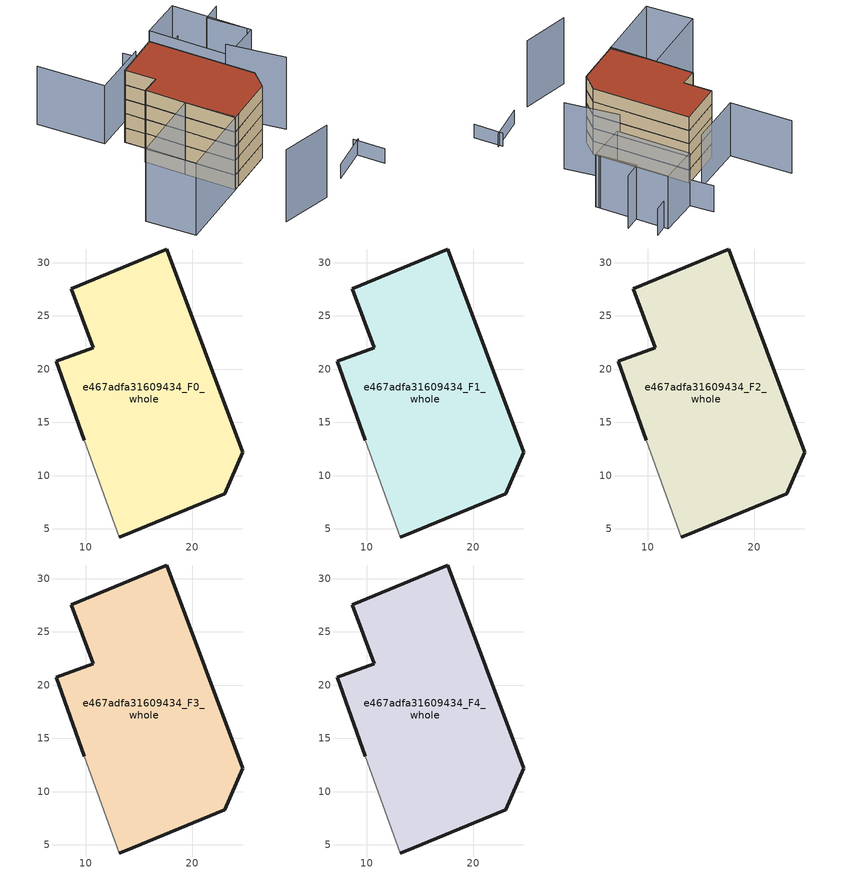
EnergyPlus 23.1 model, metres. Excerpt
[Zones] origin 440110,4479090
e467adfa31609434_F0_whole
 floor ground (EU_floor_Construction): 23.04,8.28 24.75,12.2 17.63,31.27 8.64,27.56 10.72,21.99 7.23,20.72 9.86,13.34 13.17,4.24 14.44,4.75 z0
 wall outside (EU_wall_Construction): 9.86,13.34 7.23,20.72 10.72,21.99 8.64,27.56 17.63,31.27 24.75,12.2 23.04,8.28 14.44,4.75 13.17,4.24 z0:3
 wall adiabatic (EU_wall_Construction): 13.17,4.24 9.86,13.34 z0:3
e467adfa31609434_F1_whole
 floor to e467adfa31609434_F0_whole (EU_floor_Construction): 23.04,8.28 24.75,12.2 17.63,31.27 8.64,27.56 10.72,21.99 7.23,20.72 9.86,13.34 13.17,4.24 14.44,4.75 z3
 wall outside (EU_wall_Construction): 9.86,13.34 7.23,20.72 10.72,21.99 8.64,27.56 17.63,31.27 24.75,12.2 23.04,8.28 14.44,4.75 13.17,4.24 z3:6
 wall adiabatic (EU_wall_Construction): 13.17,4.24 9.86,13.34 z3:6
e467adfa31609434_F2_whole
 floor to e467adfa31609434_F1_whole (EU_floor_Construction): 23.04,8.28 24.75,12.2 17.63,31.27 8.64,27.56 10.72,21.99 7.23,20.72 9.86,13.34 13.17,4.24 14.44,4.75 z6
 wall outside (EU_wall_Construction): 9.86,13.34 7.23,20.72 10.72,21.99 8.64,27.56 17.63,31.27 24.75,12.2 23.04,8.28 14.44,4.75 13.17,4.24 z6:9
 wall adiabatic (EU_wall_Construction): 13.17,4.24 9.86,13.34 z6:9
e467adfa31609434_F3_whole
 floor to e467adfa31609434_F2_whole (EU_floor_Construction): 23.04,8.28 24.75,12.2 17.63,31.27 8.64,27.56 10.72,21.99 7.23,20.72 9.86,13.34 13.17,4.24 14.44,4.75 z9
 wall outside (EU_wall_Construction): 9.86,13.34 7.23,20.72 10.72,21.99 8.64,27.56 17.63,31.27 24.75,12.2 23.04,8.28 14.44,4.75 13.17,4.24 z9:12
 wall adiabatic (EU_wall_Construction): 13.17,4.24 9.86,13.34 z9:12
e467adfa31609434_F4_whole
 floor to e467adfa31609434_F3_whole (EU_floor_Construction): 23.04,8.28 24.75,12.2 17.63,31.27 8.64,27.56 10.72,21.99 7.23,20.72 9.86,13.34 13.17,4.24 14.44,4.75 z12
 wall outside (EU_wall_Construction): 9.86,13.34 7.23,20.72 10.72,21.99 8.64,27.56 17.63,31.27 24.75,12.2 23.04,8.28 14.44,4.75 13.17,4.24 z12:15
 wall adiabatic (EU_wall_Construction): 13.17,4.24 9.86,13.34 z12:15
 roof outside (EU_roof_Construction): 17.63,31.27 24.75,12.2 23.04,8.28 14.44,4.75 13.17,4.24 9.86,13.34 7.23,20.72 10.72,21.99 8.64,27.56 z15
shading: 13.26,-8.88 23.42,-7.87 / 31.93,12.08 26.78,21.9 / -4.56,7.41 9.86,13.34 / 9.86,13.34 13.53,4.39 / 13.53,4.39 -0.88,-1.53 / -0.88,-1.53 -4.56,7.41 z0:15; 28.97,-5.31 36.35,-1.59 / 37.64,-6.89 35.56,-1.16 z0:3; 35.66,26.06 32.62,33.3 / 32.62,33.3 36.06,34.74 / 16.78,33.82 5.82,29.55 / 5.82,29.55 1.1,41.66 / 30.57,39.84 35.88,25.43 / 35.88,25.43 27.87,22.47 / 27.87,22.47 22.55,36.88 / 22.55,36.88 30.57,39.84 z0:12; 33.44,40.05 23.19,35.44 / 23.19,35.44 20.53,41.35 z0:6
[Building]
EU S2 Campaign: North Axis=0; Terrain=City; Solar Distribution=FullExterior
[Site:Location]
Madrid: Latitude=40.5; Longitude=-3.5; Time Zone=1; Elevation=609
[SizingPeriod:WeatherFileDays]
AnnualSizingPeriod: Begin Month=1; Begin Day of Month=1; End Month=12; End Day of Month=31; Day of Week for Start Day=Monday; Use Weather File Daylight Saving Period=No; Use Weather File Rain and Snow Indicators=No
[MATERIAL]
EU_InternalMass_Material: Roughness=MediumRough; Thickness=0.1; Conductivity=1; Density=1800; Specific Heat=900; Thermal Absorptance=0.9; Solar Absorptance=0.7; Visible Absorptance=0.7
[MATERIAL:NOMASS] Roughness=MediumRough; Thermal Absorptance=0.9; Solar Absorptance=0.7; Visible Absorptance=0.7
Name | Thermal Resistance
EU_wall_NoMass | 0.609216
EU_roof_NoMass | 0.513268
EU_floor_NoMass | 0.568163
[CONSTRUCTION]
EU_wall_Construction: EU_wall_NoMass
EU_roof_Construction: EU_roof_NoMass
EU_floor_Construction: EU_floor_NoMass
EU_InternalMass_Construction: EU_InternalMass_Material
[ZONE] Type=1; Multiplier=1; Ceiling Height=autocalculate; Volume=866.831; Floor Area=autocalculate; Part of Total Floor Area=Yes
e467adfa31609434_F0_whole; e467adfa31609434_F1_whole; e467adfa31609434_F2_whole; e467adfa31609434_F3_whole; e467adfa31609434_F4_whole
[INTERNALMASS] Construction=EU_InternalMass_Construction; Surface Area=288.947
Name | Zone or ZoneList
e467adfa31609434_F0_whole_EU_InternalMass | e467adfa31609434_F0_whole
e467adfa31609434_F1_whole_EU_InternalMass | e467adfa31609434_F1_whole
e467adfa31609434_F2_whole_EU_InternalMass | e467adfa31609434_F2_whole
e467adfa31609434_F3_whole_EU_InternalMass | e467adfa31609434_F3_whole
e467adfa31609434_F4_whole_EU_InternalMass | e467adfa31609434_F4_whole
[OTHEREQUIPMENT] Fuel Type=Electricity; Design Level Calculation Method=Watts/Area; Power per Zone Floor Area=1; Fraction Latent=0; Fraction Radiant=0; Fraction Lost=0; Carbon Dioxide Generation Rate=0; EndUse Subcategory=EU_Step8_InternalGains
Name | Zone or ZoneList or Space or SpaceList | Schedule
EU_Step8_InternalGain_e467adfa31609434_F0_whole_f000 | e467adfa31609434_F0_whole | EU_Step8_GainSchedule_e467adfa31609434_F0_whole_f000
EU_Step8_InternalGain_e467adfa31609434_F1_whole_f000 | e467adfa31609434_F1_whole | EU_Step8_GainSchedule_e467adfa31609434_F1_whole_f000
EU_Step8_InternalGain_e467adfa31609434_F2_whole_f000 | e467adfa31609434_F2_whole | EU_Step8_GainSchedule_e467adfa31609434_F2_whole_f000
EU_Step8_InternalGain_e467adfa31609434_F3_whole_f000 | e467adfa31609434_F3_whole | EU_Step8_GainSchedule_e467adfa31609434_F3_whole_f000
EU_Step8_InternalGain_e467adfa31609434_F4_whole_f000 | e467adfa31609434_F4_whole | EU_Step8_GainSchedule_e467adfa31609434_F4_whole_f000
[ZONEVENTILATION:DESIGNFLOWRATE] Schedule=EU_AlwaysOn; Design Flow Rate Calculation Method=AirChanges/Hour; Air Changes per Hour=0.752966; Ventilation Type=Natural; Fan Pressure Rise=0; Fan Total Efficiency=1; Constant Term Coefficient=1; Temperature Term Coefficient=0; Velocity Term Coefficient=0; Velocity Squared Term Coefficient=0; Minimum Indoor Temperature=-100; Maximum Indoor Temperature=100; Delta Temperature=-100; Minimum Outdoor Temperature=-100; Maximum Outdoor Temperature=100; Maximum Wind Speed=40
Name | Zone or ZoneList or Space or SpaceList
EU_ConstantAir_e467adfa31609434_F0_whole | e467adfa31609434_F0_whole
EU_ConstantAir_e467adfa31609434_F1_whole | e467adfa31609434_F1_whole
EU_ConstantAir_e467adfa31609434_F2_whole | e467adfa31609434_F2_whole
EU_ConstantAir_e467adfa31609434_F3_whole | e467adfa31609434_F3_whole
EU_ConstantAir_e467adfa31609434_F4_whole | e467adfa31609434_F4_whole
[HVACTEMPLATE:THERMOSTAT] Constant Heating Setpoint=20; Constant Cooling Setpoint=50
EU_HeatOnly_e467adfa31609434_F0_whole; EU_HeatOnly_e467adfa31609434_F1_whole; EU_HeatOnly_e467adfa31609434_F2_whole; EU_HeatOnly_e467adfa31609434_F3_whole; EU_HeatOnly_e467adfa31609434_F4_whole
[HVACTEMPLATE:ZONE:IDEALLOADSAIRSYSTEM] System Availability Schedule=EU_AlwaysOn; Maximum Heating Supply Air Temperature=50; Minimum Cooling Supply Air Temperature=13; Maximum Heating Supply Air Humidity Ratio=0.0156; Minimum Cooling Supply Air Humidity Ratio=0.0077; Heating Limit=NoLimit; Cooling Limit=NoLimit; Heating Availability Schedule=EU_AlwaysOn; Cooling Availability Schedule=EU_CoolingOff; Dehumidification Control Type=ConstantSensibleHeatRatio; Cooling Sensible Heat Ratio=0.7; Dehumidification Setpoint=60; Humidification Control Type=None; Humidification Setpoint=30; Outdoor Air Method=None; Outdoor Air Flow Rate per Person=0.00944; Outdoor Air Flow Rate per Zone Floor Area=0; Outdoor Air Flow Rate per Zone=0; Demand Controlled Ventilation Type=None; Outdoor Air Economizer Type=NoEconomizer; Heat Recovery Type=None; Sensible Heat Recovery Effectiveness=0.7; Latent Heat Recovery Effectiveness=0.65
Name | Template Thermostat
e467adfa31609434_F0_whole | EU_HeatOnly_e467adfa31609434_F0_whole
e467adfa31609434_F1_whole | EU_HeatOnly_e467adfa31609434_F1_whole
e467adfa31609434_F2_whole | EU_HeatOnly_e467adfa31609434_F2_whole
e467adfa31609434_F3_whole | EU_HeatOnly_e467adfa31609434_F3_whole
e467adfa31609434_F4_whole | EU_HeatOnly_e467adfa31609434_F4_whole
[SIZING:ZONE] Zone Cooling Design Supply Air Temperature Input Method=SupplyAirTemperature; Zone Cooling Design Supply Air Temperature=13; Zone Heating Design Supply Air Temperature Input Method=SupplyAirTemperature; Zone Heating Design Supply Air Temperature=50; Zone Cooling Design Supply Air Humidity Ratio=0.008; Zone Heating Design Supply Air Humidity Ratio=0.008; Cooling Design Air Flow Method=DesignDay; Cooling Design Air Flow Rate=0; Cooling Minimum Air Flow per Zone Floor Area=0.000762; Cooling Minimum Air Flow=0; Cooling Minimum Air Flow Fraction=0.2; Heating Design Air Flow Method=DesignDay; Heating Design Air Flow Rate=0; Heating Maximum Air Flow per Zone Floor Area=0.002032; Heating Maximum Air Flow=0.141576; Heating Maximum Air Flow Fraction=0.3; Account for Dedicated Outdoor Air System=No; Dedicated Outdoor Air System Control Strategy=NeutralSupplyAir; Dedicated Outdoor Air Low Setpoint Temperature for Design=autosize; Dedicated Outdoor Air High Setpoint Temperature for Design=autosize; Zone Load Sizing Method=Sensible Load Only No Latent Load; Zone Latent Cooling Design Supply Air Humidity Ratio Input Method=HumidityRatioDifference; Zone Cooling Design Supply Air Humidity Ratio Difference=0.005; Zone Latent Heating Design Supply Air Humidity Ratio Input Method=HumidityRatioDifference; Zone Humidification Design Supply Air Humidity Ratio Difference=0.005
e467adfa31609434_F0_whole; e467adfa31609434_F1_whole; e467adfa31609434_F2_whole; e467adfa31609434_F3_whole; e467adfa31609434_F4_whole
[SCHEDULE:CONSTANT]
Name | Hourly Value
EU_AlwaysOn | 1
EU_CoolingOff | 0
[SCHEDULE:FILE] Column Number=1; Rows to Skip at Top=0; Number of Hours of Data=8760; Column Separator=Comma; Interpolate to Timestep=No; Minutes per Item=60; Adjust Schedule for Daylight Savings=Yes
Name | File
EU_Step8_GainSchedule_e467adfa31609434_F0_whole_f000 | ../../schedules/e467adfa31609434/e467adfa31609434_F0_whole_f000_gain.csv
EU_Step8_GainSchedule_e467adfa31609434_F1_whole_f000 | ../../schedules/e467adfa31609434/e467adfa31609434_F1_whole_f000_gain.csv
EU_Step8_GainSchedule_e467adfa31609434_F2_whole_f000 | ../../schedules/e467adfa31609434/e467adfa31609434_F2_whole_f000_gain.csv
EU_Step8_GainSchedule_e467adfa31609434_F3_whole_f000 | ../../schedules/e467adfa31609434/e467adfa31609434_F3_whole_f000_gain.csv
EU_Step8_GainSchedule_e467adfa31609434_F4_whole_f000 | ../../schedules/e467adfa31609434/e467adfa31609434_F4_whole_f000_gain.csv
